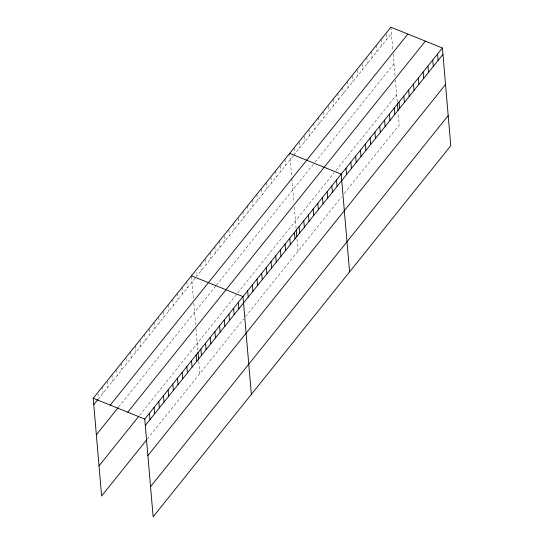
<?xml version="1.0" encoding="UTF-8"?>
<svg xmlns="http://www.w3.org/2000/svg" width="544" height="544" viewBox="0 0 544 544"><rect width="100%" height="100%" fill="white"/><g stroke="black" fill="none" stroke-linecap="round" stroke-linejoin="round"><path stroke-width="0.41" stroke-dasharray="2.72 2.04" d="M195.112 278.317L98.45 398.827L98.036 394.033M293.107 156.148L196.67 276.372L196.33 272.381M293.59 155.55L391.415 33.592M118.701 406.946L215.886 285.79M216.403 285.138L314.486 162.867M314.969 162.262L393.999 63.736M139.556 415.33L237.259 293.529M237.776 292.876L334.016 172.897M335.94 170.496L396.664 94.799M147.336 439.001L243.481 319.138M245.562 316.547L341.421 197.037M344.311 193.433L399.248 124.95L398.215 112.887M390.864 27.2L392.897 50.925M393.156 53.938L395.066 76.16M395.4 80.043L397.31 102.333M386.118 34.007L386.594 39.596M381.228 39.216L381.779 45.608M376.407 45.22L376.958 51.612M371.593 51.231L372.137 57.623M366.772 57.236L367.322 63.628M362.018 64.042L362.501 69.639M357.204 70.054L357.68 75.643M352.383 76.058L352.866 81.654M347.494 81.267L348.044 87.659M342.679 87.278L343.223 93.67M337.858 93.282L338.402 99.674M333.037 99.294L333.588 105.686M328.29 106.1L328.766 111.69M323.469 112.105L323.945 117.701M318.58 117.314L319.131 123.706M313.766 123.325L314.31 129.717M308.944 129.329L309.488 135.721M304.191 136.136L304.674 141.732M299.377 142.147L299.853 147.737M294.556 148.152L295.032 153.748M289.666 153.36L291.7 177.086M291.829 178.595L293.862 202.327M294.263 206.985L296.106 228.5M297.01 239.047L298.051 251.11M284.988 159.195L285.539 165.587M280.384 165.825L280.86 171.414M275.638 170.857L276.182 177.249M271.028 177.487L271.504 183.076M266.281 182.519L266.832 188.911M261.671 189.149L262.154 194.738M256.924 194.181L257.475 200.573M252.253 200.008L252.797 206.4M247.574 205.843L248.118 212.235M242.896 211.67L243.44 218.062M238.286 218.3L238.768 223.897M233.539 223.332L234.09 229.724M228.929 229.962L229.412 235.559M224.257 235.797L224.733 241.386M219.511 240.829L220.055 247.221M214.832 246.656L215.376 253.048M210.154 252.491L210.705 258.883M205.544 259.121L206.026 264.71M200.797 264.153L201.348 270.545M191.515 276.61L193.48 299.54M193.8 303.307L195.643 324.775M195.976 328.658L197.887 350.948M198.791 361.502L199.825 373.558M186.769 281.642L187.313 288.034M182.09 287.477L182.641 293.869M177.412 293.304L177.963 299.696M172.734 299.139L173.284 305.531M168.062 304.966L168.606 311.358M163.452 311.596L163.928 317.193M158.773 317.431L159.249 323.02M154.027 322.463L154.578 328.855M149.416 329.093L149.899 334.682M144.67 334.125L145.221 340.517M139.998 339.952L140.542 346.344M135.32 345.787L135.864 352.179M130.642 351.614L131.186 358.006M126.031 358.244L126.514 363.841M121.285 363.276L121.836 369.668M116.674 369.906L117.157 375.503M111.935 374.938L112.479 381.33M107.324 381.568L107.8 387.165M102.578 386.6L103.122 392.992"/><path stroke-width="0.82" d="M146.819 439.647L101.606 496.012L93.221 398.262L390.864 27.2L442.394 47.988L450.779 145.738L153.136 516.8L144.752 419.05L442.394 47.988M93.772 404.654L97.927 399.473M110.228 405.124L407.871 34.061M96.356 434.806L118.184 407.592M127.752 412.196L425.394 41.126M99.015 465.868L138.516 416.622M145.302 425.442L442.945 54.38M147.886 455.593L445.529 84.524M150.552 486.656L448.195 115.586M289.666 153.36L341.197 174.148L349.581 271.898M191.447 275.815L242.978 296.602L251.355 394.346M93.221 398.262L144.752 419.05M437.58 53.992L438.124 60.384M432.759 60.003L433.31 66.395M427.938 66.008L428.488 72.4M423.123 72.019L423.667 78.411M418.302 78.023L418.853 84.415M413.481 84.034L414.032 90.426M408.666 90.039L409.21 96.431M403.845 96.05L404.396 102.442M399.024 102.054L399.575 108.446M397.372 103.088L398.018 110.629M394.21 108.066L394.754 114.458M389.388 114.07L389.939 120.462M384.567 120.081L385.118 126.473M379.753 126.086L380.297 132.478M374.932 132.097L375.482 138.489M370.11 138.101L370.661 144.493M365.296 144.112L365.84 150.504M360.475 150.117L361.026 156.509M355.654 156.128L356.204 162.513M350.839 162.132L351.383 168.524M346.018 168.144L346.562 174.529M336.518 179.982L337.069 186.368M331.847 185.81L332.391 192.202M327.168 191.644L327.712 198.03M322.49 197.472L323.034 203.864M317.812 203.306L318.362 209.692M313.133 209.134L313.684 215.526M308.455 214.968L309.006 221.354M303.783 220.796L304.327 227.188M299.105 226.63L299.649 233.022M296.235 230.003L296.82 236.79M294.426 232.458L294.97 238.85M289.748 238.292L290.299 244.684M285.07 244.12L285.62 250.512M280.391 249.954L280.942 256.346M275.72 255.782L276.264 262.174M271.041 261.616L271.585 268.008M266.363 267.444L266.907 273.836M261.684 273.278L262.235 279.67M257.006 279.106L257.557 285.498M252.328 284.94L252.878 291.332M247.656 290.768L248.2 297.16M238.299 302.43L238.85 308.822M233.621 308.264L234.172 314.656M228.942 314.092L229.493 320.484M224.264 319.926L224.815 326.318M219.592 325.754L220.136 332.146M214.914 331.588L215.458 337.98M210.236 337.416L210.786 343.808M205.557 343.25L206.108 349.642M200.879 349.078L201.43 355.47M198.016 352.458L198.662 359.992M196.2 354.912L196.751 361.304M191.529 360.74L192.073 367.132M186.85 366.574L187.394 372.966M182.172 372.402L182.723 378.794M177.494 378.236L178.044 384.628M172.815 384.064L173.366 390.456M168.137 389.898L168.688 396.29M163.465 395.726L164.009 402.118M158.787 401.56L159.331 407.952M154.108 407.388L154.659 413.78M149.43 413.222L149.981 419.614"/></g></svg>
